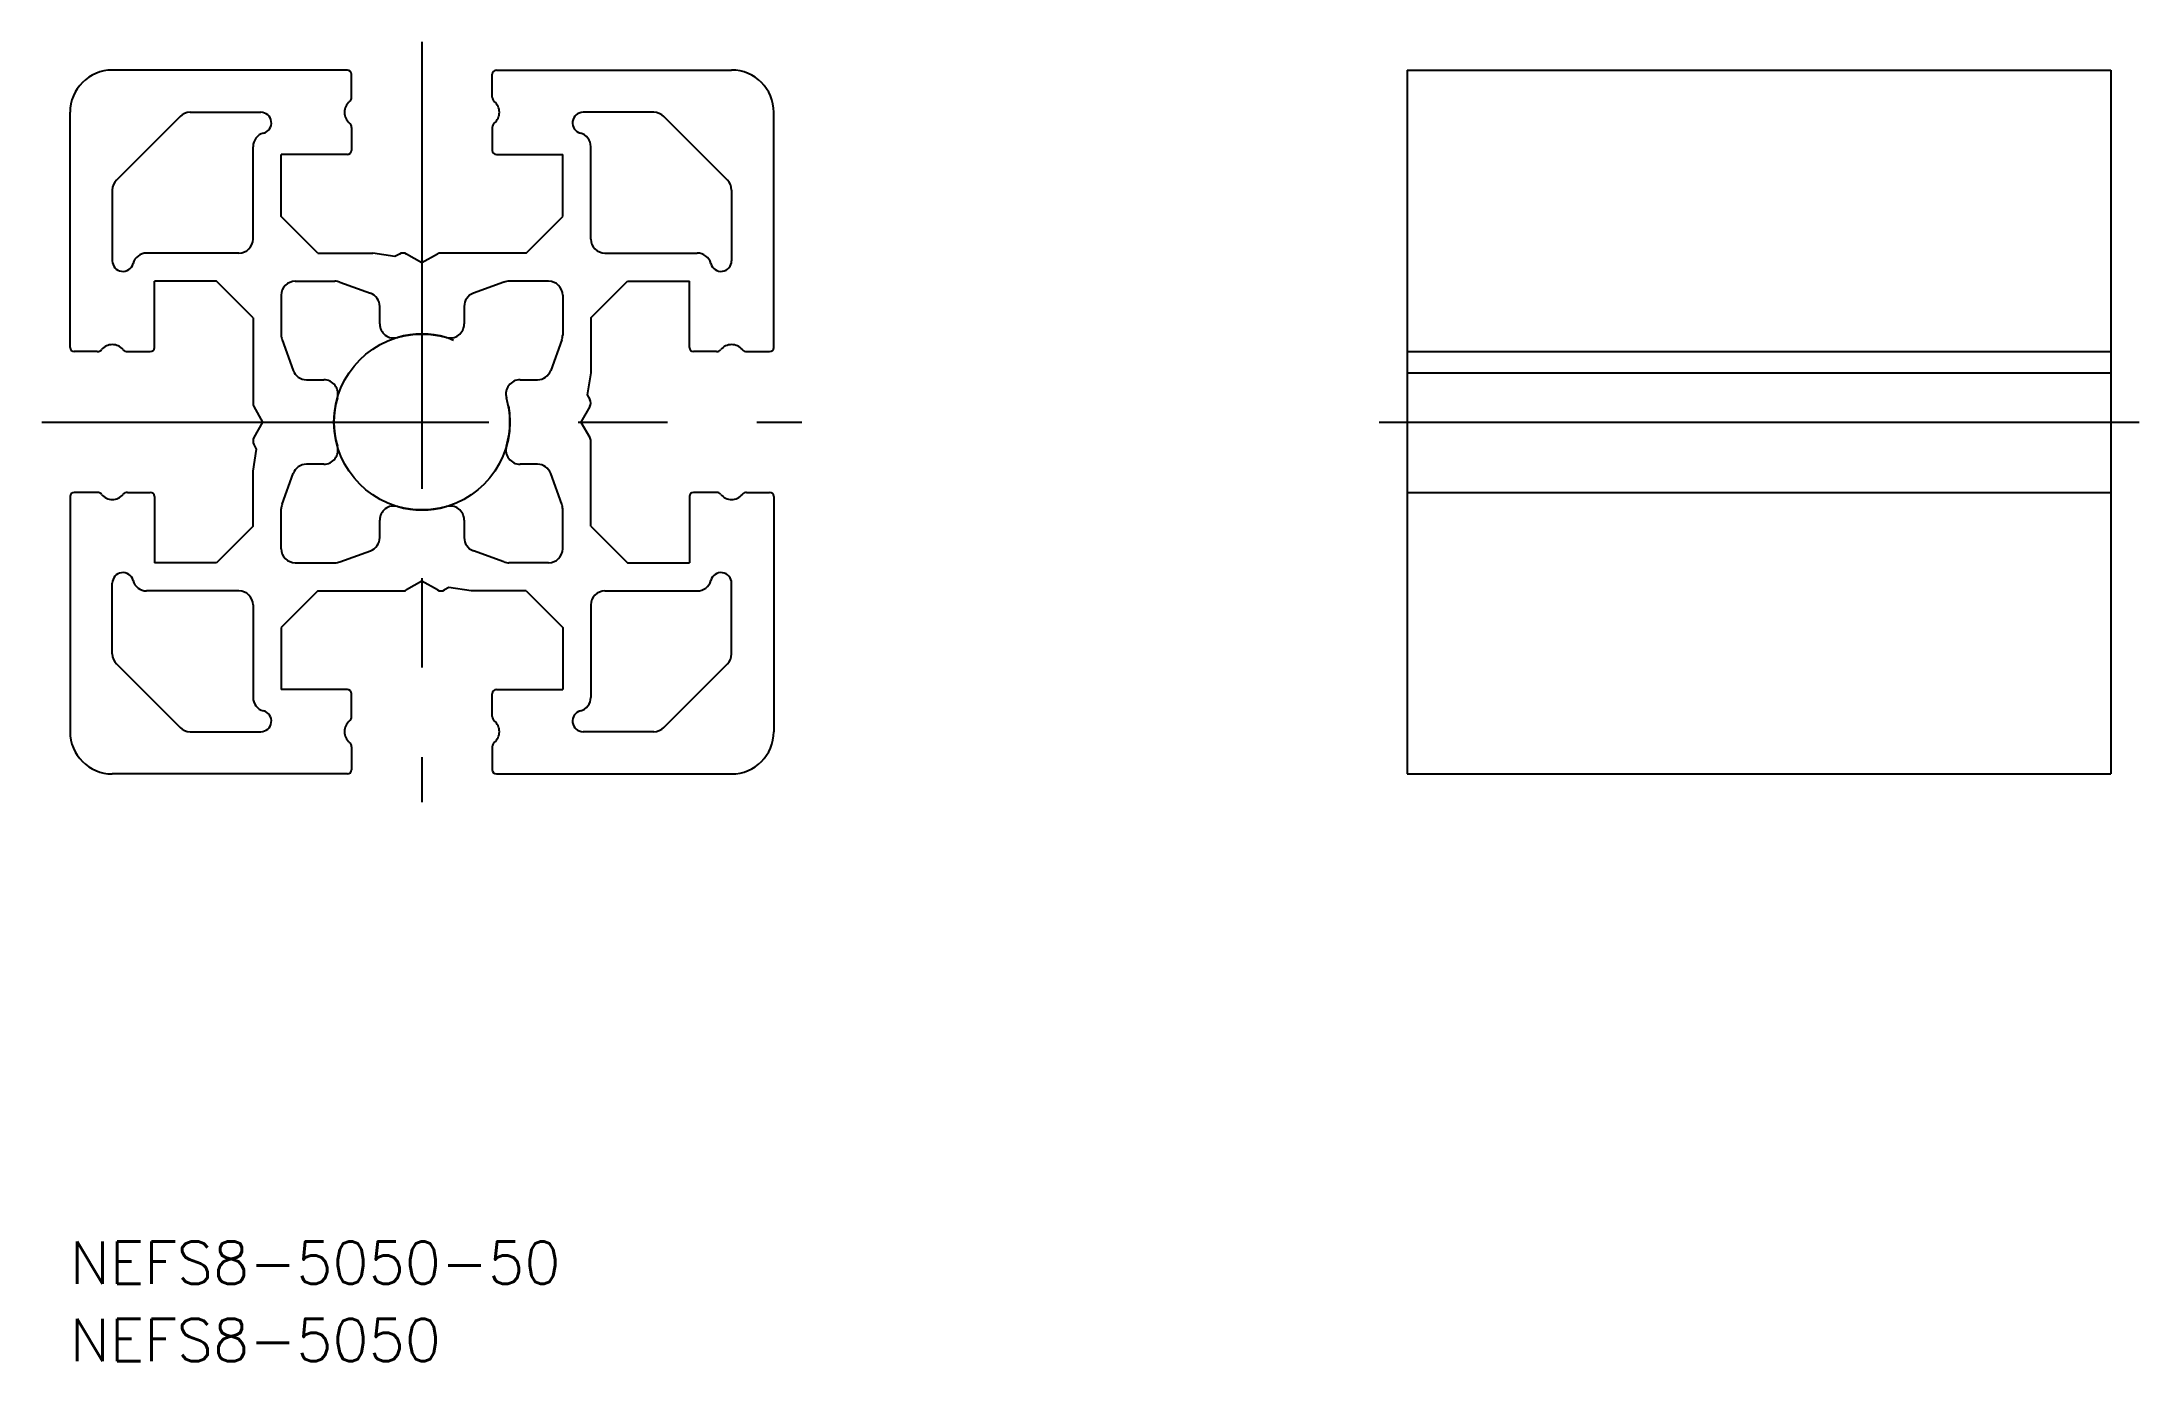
# Model space of a CAD drawing. Extents: x -27 to 122, y -67 to 27.
import ezdxf

# ---------------------------------------------------------------- set-up
doc = ezdxf.new("R2010")
doc.units = 0
doc.linetypes.add('CENTER', pattern=[50.8, 31.75, -6.35, 6.35, -6.35])
doc.linetypes.add('PHANTOM', pattern=[63.5, 31.75, -6.35, 6.35, -6.35, 6.35, -6.35])
doc.layers.get('0').update_dxf_attribs({"linetype": 'CONTINUOUS'})
doc.layers.add('CENTER', color=1, linetype='CENTER')
doc.styles.get("Standard").update_dxf_attribs({"font": 'txt.shx', "height": 3, "bigfont": 'bigfont.shx'})

# ---------------------------------------------------------------- blocks, each defined once
blk = doc.blocks.new('*U17')
at = {"color": 7, "linetype": 'CONTINUOUS'}
blk.add_text('NEFS8-5050-50', height=3, dxfattribs=at).set_placement((-25, -61.22))
blk = doc.blocks.new('*U18')
at = {"color": 7, "linetype": 'CONTINUOUS'}
blk.add_text('NEFS8-5050', height=3, dxfattribs=at).set_placement((-25, -66.71))

msp = doc.modelspace()

# ---------------------------------------------------------------- linework, layer by layer
at = {"color": 7, "linetype": 'CONTINUOUS'}
for p, q in [((-5.3, 25), (-22, 25)), ((-5, 23.07), (-5, 24.7)), ((5, 23.07), (5, 24.7)), ((5.3, 25), (22, 25)), ((70.01, 25), (120.01, 25)), ((70.01, 25), (70.01, -25)), ((120.01, 25), (120.01, -25)), ((-25, 5.3), (-25, 22)), ((-17.18, 21.71), (-21.71, 17.18)), ((-16.48, 22), (-11.45, 22)), ((-5, 20.93), (-5, 19.3)), ((5, 20.93), (5, 19.3)), ((16.48, 22), (11.45, 22)), ((21.71, 17.18), (17.18, 21.71)), ((25, 5.3), (25, 22)), ((-12, 13), (-12, 19.56)), ((12, 13), (12, 19.56)), ((-10, 14.6), (-10, 19)), ((-5.3, 19), (-10, 19)), ((5.3, 19), (10, 19)), ((10, 14.6), (10, 19)), ((-22, 16.48), (-22, 11.45)), ((22, 16.48), (22, 11.45)), ((-7.4, 12), (-10, 14.6)), ((7.4, 12), (10, 14.6)), ((-13, 12), (-19.56, 12)), ((-7.4, 12), (-3.5, 12)), ((-1.92, 11.75), (-3.5, 12)), ((-1.6, 11.93), (-1.92, 11.75)), ((0, 11.3), (-1.1, 11.93)), ((1.1, 11.93), (0, 11.3)), ((7.4, 12), (1.35, 12)), ((13, 12), (19.56, 12)), ((-14.6, 10), (-19, 10)), ((-19, 5.3), (-19, 10)), ((-12, 7.4), (-14.6, 10)), ((-10, 9), (-10, 6.18)), ((-9, 10), (-6.18, 10)), ((-5.83, 9.94), (-3.66, 9.15)), ((5.83, 9.94), (3.66, 9.15)), ((9, 10), (6.18, 10)), ((10, 9), (10, 6.18)), ((12, 7.4), (14.6, 10)), ((14.6, 10), (19, 10)), ((19, 5.3), (19, 10)), ((-3, 6.97), (-3, 8.21)), ((3, 8.21), (3, 6.97)), ((-12, 7.4), (-12, 1.35)), ((12, 7.4), (12, 3.5)), ((-23.07, 5), (-24.7, 5)), ((-20.93, 5), (-19.3, 5)), ((-9.94, 5.83), (-9.15, 3.66)), ((9.94, 5.83), (9.15, 3.66)), ((20.93, 5), (19.3, 5)), ((23.07, 5), (24.7, 5)), ((70.01, 5), (120.01, 5)), ((-8.21, 3), (-6.97, 3)), ((6.97, 3), (8.21, 3)), ((12, 3.5), (11.75, 1.92)), ((70.01, 3.5), (120.01, 3.5)), ((11.75, 1.92), (11.93, 1.6)), ((-11.3, 0), (-11.93, 1.1)), ((11.93, 1.1), (11.3, 0)), ((11.3, 0), (11.93, -1.1)), ((70.01, 0), (120.01, 0)), ((-11.93, -1.1), (-11.3, 0)), ((12, -7.4), (12, -1.35)), ((-12, -3.5), (-11.75, -1.92)), ((-11.75, -1.92), (-11.93, -1.6)), ((-12, -7.4), (-12, -3.5)), ((-9.94, -5.83), (-9.15, -3.66)), ((-6.97, -3), (-8.21, -3)), ((8.21, -3), (6.97, -3)), ((9.94, -5.83), (9.15, -3.66)), ((-25, -5.3), (-25, -22)), ((-23.07, -5), (-24.7, -5)), ((-20.93, -5), (-19.3, -5)), ((-19, -5.3), (-19, -10)), ((19, -5.3), (19, -10)), ((20.93, -5), (19.3, -5)), ((23.07, -5), (24.7, -5)), ((25, -5.3), (25, -22)), ((70.01, -5), (120.01, -5)), ((-12, -7.4), (-14.6, -10)), ((-10, -9), (-10, -6.18)), ((-3, -8.21), (-3, -6.97)), ((3, -6.97), (3, -8.21)), ((10, -9), (10, -6.18)), ((12, -7.4), (14.6, -10)), ((-14.6, -10), (-19, -10)), ((-9, -10), (-6.18, -10)), ((-5.83, -9.94), (-3.66, -9.15)), ((5.83, -9.94), (3.66, -9.15)), ((9, -10), (6.18, -10)), ((14.6, -10), (19, -10)), ((-22, -16.48), (-22, -11.45)), ((0, -11.3), (-1.1, -11.93)), ((1.1, -11.93), (0, -11.3)), ((1.92, -11.75), (1.6, -11.93)), ((3.5, -12), (1.92, -11.75)), ((22, -16.48), (22, -11.45)), ((-13, -12), (-19.56, -12)), ((-12, -13), (-12, -19.56)), ((-7.4, -12), (-10, -14.6)), ((-7.4, -12), (-1.35, -12)), ((7.4, -12), (3.5, -12)), ((7.4, -12), (10, -14.6)), ((12, -13), (12, -19.56)), ((13, -12), (19.56, -12)), ((-10, -14.6), (-10, -19)), ((10, -14.6), (10, -19)), ((-21.71, -17.18), (-17.18, -21.71)), ((17.18, -21.71), (21.71, -17.18)), ((-5.3, -19), (-10, -19)), ((-5, -20.93), (-5, -19.3)), ((5, -20.93), (5, -19.3)), ((5.3, -19), (10, -19)), ((-16.48, -22), (-11.45, -22)), ((16.48, -22), (11.45, -22)), ((-5, -23.07), (-5, -24.7)), ((5, -23.07), (5, -24.7)), ((-5.3, -25), (-22, -25)), ((5.3, -25), (22, -25)), ((70.01, -25), (120.01, -25))]:
    msp.add_line(p, q, dxfattribs=at)
at = {"color": 3, "linetype": 'PHANTOM'}
msp.add_circle((0, 0), 6.25, dxfattribs=at)
at = {"color": 7, "linetype": 'CONTINUOUS'}
for centre, radius, start, end in [((-22, 22), 3, 90, 180), ((-5.3, 24.7), 0.3, 0, 90), ((5.3, 24.7), 0.3, 90, 180), ((22, 22), 3, 0, 90), ((-4.5, 22), 1, 130.0052, 229.9948), ((-5.4, 23.07), 0.4, 310.0052, 0), ((5.4, 23.07), 0.4, 180, 229.9948), ((4.5, 22), 1, 310.0052, 49.9948), ((-16.48, 21), 1, 90, 135), ((-11.45, 21.25), 0.75, 284.9006, 90), ((-5.4, 20.93), 0.4, 0, 49.9948), ((5.4, 20.93), 0.4, 130.0052, 180), ((11.45, 21.25), 0.75, 90, 255.0994), ((16.48, 21), 1, 45, 90), ((-11, 19.56), 1, 104.9006, 180), ((11, 19.56), 1, 0, 75.0995), ((-5.3, 19.3), 0.3, 270, 0), ((5.3, 19.3), 0.3, 180, 270), ((-21, 16.48), 1, 135, 180), ((21, 16.48), 1, 0, 45), ((-19.56, 11), 1, 90, 165.0995), ((-13, 13), 1, 270, 0), ((-1.35, 11.5), 0.5, 60, 120), ((1.35, 11.5), 0.5, 90, 120), ((13, 13), 1, 180, 270), ((19.56, 11), 1, 14.9006, 90), ((-21.25, 11.45), 0.75, 180, 345.0994), ((21.25, 11.45), 0.75, 194.9006, 0), ((-9, 9), 1, 90, 180), ((-6.18, 9), 1, 70, 90), ((-4, 8.21), 1, 0, 70), ((4, 8.21), 1, 110, 180), ((6.18, 9), 1, 90, 110), ((9, 9), 1, 0, 90), ((-9, 6.18), 1, 180, 200), ((-2, 6.97), 1, 180, 286.0134), ((0, 0), 6.25, 73.9866, 106.0134), ((2, 6.97), 1, 253.9866, 0), ((9, 6.18), 1, 340, 0), ((-24.7, 5.3), 0.3, 180, 270), ((-23.07, 5.4), 0.4, 270, 319.9948), ((-22, 4.5), 1, 40.0052, 139.9948), ((-20.93, 5.4), 0.4, 220.0052, 270), ((-19.3, 5.3), 0.3, 270, 0), ((19.3, 5.3), 0.3, 180, 270), ((20.93, 5.4), 0.4, 270, 319.9948), ((22, 4.5), 1, 40.0052, 139.9948), ((23.07, 5.4), 0.4, 220.0052, 270), ((24.7, 5.3), 0.3, 270, 0), ((-8.21, 4), 1, 200, 270), ((-6.97, 2), 1, 343.9866, 90), ((6.97, 2), 1, 90, 196.0134), ((8.21, 4), 1, 270, 340), ((0, 0), 6.25, 163.9866, 196.0134), ((0, 0), 6.25, 343.9866, 16.0134), ((11.5, 1.35), 0.5, 330, 30), ((-11.5, 1.35), 0.5, 180, 210), ((-11.5, -1.35), 0.5, 150, 210), ((11.5, -1.35), 0.5, 0, 30), ((-6.97, -2), 1, 270, 16.0134), ((6.97, -2), 1, 163.9866, 270), ((-8.21, -4), 1, 90, 160), ((8.21, -4), 1, 20, 90), ((-24.7, -5.3), 0.3, 90, 180), ((-23.07, -5.4), 0.4, 40.0052, 90), ((-22, -4.5), 1, 220.0052, 319.9948), ((-20.93, -5.4), 0.4, 90, 139.9948), ((-19.3, -5.3), 0.3, 0, 90), ((-9, -6.18), 1, 160, 180), ((9, -6.18), 1, 0, 20), ((19.3, -5.3), 0.3, 90, 180), ((20.93, -5.4), 0.4, 40.0052, 90), ((22, -4.5), 1, 220.0052, 319.9948), ((23.07, -5.4), 0.4, 90, 139.9948), ((24.7, -5.3), 0.3, 0, 90), ((-2, -6.97), 1, 73.9866, 180), ((0, 0), 6.25, 253.9866, 286.0134), ((2, -6.97), 1, 0, 106.0134), ((-4, -8.21), 1, 290, 0), ((4, -8.21), 1, 180, 250), ((-9, -9), 1, 180, 270), ((-6.18, -9), 1, 270, 290), ((6.18, -9), 1, 250, 270), ((9, -9), 1, 270, 0), ((-21.25, -11.45), 0.75, 14.9006, 180), ((-19.56, -11), 1, 194.9006, 270), ((19.56, -11), 1, 270, 345.0995), ((21.25, -11.45), 0.75, 0, 165.0994), ((-13, -13), 1, 0, 90), ((-1.35, -11.5), 0.5, 270, 300), ((1.35, -11.5), 0.5, 240, 300), ((13, -13), 1, 90, 180), ((-21, -16.48), 1, 180, 225), ((21, -16.48), 1, 315, 0), ((-5.3, -19.3), 0.3, 0, 90), ((5.3, -19.3), 0.3, 90, 180), ((-11, -19.56), 1, 180, 255.0995), ((-11.45, -21.25), 0.75, 270, 75.0994), ((11.45, -21.25), 0.75, 104.9006, 270), ((11, -19.56), 1, 284.9006, 0), ((-22, -22), 3, 180, 270), ((-16.48, -21), 1, 225, 270), ((-4.5, -22), 1, 130.0052, 229.9948), ((-5.4, -20.93), 0.4, 310.0052, 360), ((5.4, -20.93), 0.4, 180, 229.9948), ((4.5, -22), 1, 310.0052, 49.9948), ((16.48, -21), 1, 270, 315), ((22, -22), 3, 270, 0), ((-5.4, -23.07), 0.4, 0, 49.9948), ((5.4, -23.07), 0.4, 130.0052, 180), ((-5.3, -24.7), 0.3, 270, 0), ((5.3, -24.7), 0.3, 180, 270)]:
    msp.add_arc(centre, radius, start, end, dxfattribs=at)
at = {"layer": 'CENTER', "color": 1, "linetype": 'CENTER'}
for p, q in [((0, 27), (0, -27)), ((-27, 0), (27, 0)), ((68.01, 0), (122.01, 0))]:
    msp.add_line(p, q, dxfattribs=at)

# ---------------------------------------------------------------- block references
at = {"color": 7, "linetype": 'CONTINUOUS'}
for name in ['*U17', '*U18']:
    msp.add_blockref(name, (0, 0), dxfattribs=at)

doc.saveas('drawing.dxf')
